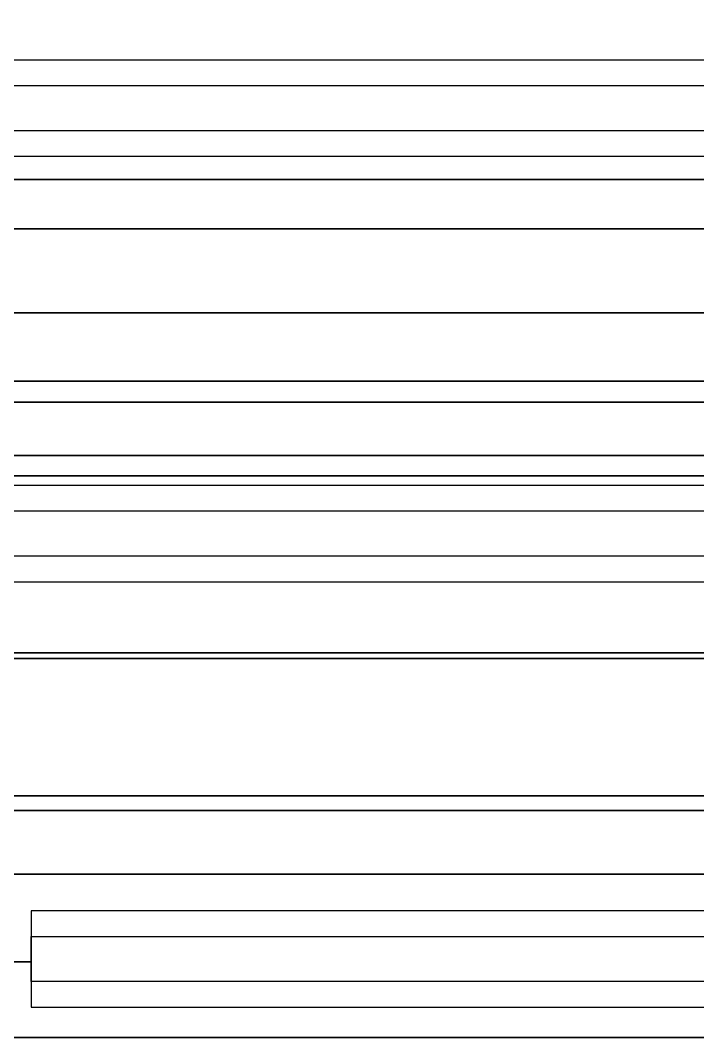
# Model space of a CAD drawing. Extents: x -3500 to 3500, y -3500 to 3500.
# Drawn here: x 474.1 to 792.5, y 337.5 to 815.8 of the extents above; entities that cross this region are included whole.
import ezdxf

# ---------------------------------------------------------------- set-up
doc = ezdxf.new("R2010")
doc.units = 0
for name, color, linetype in [('L5D0', 3, 'CONTINUOUS'), ('L5D100', 7, 'CONTINUOUS'), ('L5D11', 2, 'CONTINUOUS')]:
    doc.layers.add(name, color=color, linetype=linetype)

# ---------------------------------------------------------------- blocks, each defined once
blk = doc.blocks.new('ground_main_5')
at = {"layer": 'L5D0'}
for points in [[(2324.91, 797.135), (459.8255, 797.135)], [(459.8255, 751.865), (2324.91, 751.865)], [(2334.91, 717.7765), (398.281, 717.7765)], [(398.281, 717.7765), (2334.91, 717.7765)], [(2334.91, 646.2115), (391.141, 646.2115)], [(391.141, 646.2115), (2334.91, 646.2115)], [(2334.91, 611.149), (416.9485, 611.149)], [(1631.8555, 597.135), (459.8255, 597.135)], [(416.9485, 611.149), (2334.91, 611.149)], [(459.8255, 551.865), (1631.8555, 551.865)], [(1694.657, 515.6925), (-1634.043, 515.6925)], [(-1634.043, 515.6925), (1694.657, 515.6925)], [(1699.8735, 444.347), (-1587.079, 444.347)], [(-1587.079, 444.347), (1699.8735, 444.347)], [(1631.8555, 397.135), (479.247, 397.135), (479.247, 373.182), (-2334.91, 373.182)], [(-2334.91, 373.182), (479.247, 373.182), (479.247, 351.865), (1631.8555, 351.865)]]:
    blk.add_lwpolyline(points, dxfattribs=at)
blk = doc.blocks.new('TOP_main_5_Cheese_100')
at = {"layer": 'L5D100'}
for points in [[(-2334.91, 1037.5), (2334.91, 1037.5), (2334.91, 797.063), (2324.91, 797.063), (2324.91, 797.135), (459.8255, 797.135), (459.14, 797.133), (458.4545, 797.127), (457.7685, 797.117), (457.083, 797.103), (456.3975, 797.085), (455.712, 797.063), (-559.255, 797.063)], [(459.8255, 751.865), (2324.91, 751.865)], [(2334.91, 740.9405), (421.5245, 740.9405)], [(421.5245, 740.9405), (2334.91, 740.9405)], [(2334.91, 678.2805), (387.2225, 678.2805)], [(387.2225, 678.2805), (2334.91, 678.2805)], [(2334.91, 636.2675), (395.3985, 636.2675)], [(395.3985, 636.2675), (2334.91, 636.2675)], [(2334.91, 601.5685), (434.8455, 601.5685)], [(1631.8555, 597.135), (459.8255, 597.135)], [(434.8455, 601.5685), (2334.91, 601.5685)], [(459.8255, 551.865), (1631.8555, 551.865)], [(1692.987, 518.4305), (-1634.13, 518.4305)], [(-1634.13, 518.4305), (1692.987, 518.4305)], [(1702.0345, 451.1325), (141.9525, 451.1325)], [(141.9525, 451.1325), (1702.0345, 451.1325)], [(1678.8545, 414.4), (-792.5135, 414.4)], [(262.5, 337.5), (1949.729, 337.5), (1962.5, 337.5), (2037.5, 337.5), (2062.5, 337.5), (2062.5, 362.5), (2037.5, 362.5), (2037.5, 337.5), (1962.5, 337.5), (1962.5, 362.5), (1949.729, 362.5), (1949.729, 337.5), (262.5, 337.5)], [(-792.5135, 414.4), (1678.8545, 414.4)], [(1631.8555, 397.135), (479.247, 397.135), (479.247, 351.865), (1631.8555, 351.865)]]:
    blk.add_lwpolyline(points, dxfattribs=at)
blk = doc.blocks.new('TOP_main_5')
at = {"layer": 'L5D11'}
for points in [[(459.8255, 785.135), (1631.8555, 785.135)], [(1631.8555, 763.865), (459.8255, 763.865)], [(459.8255, 585.135), (1631.8555, 585.135)], [(1631.8555, 563.865), (459.8255, 563.865)]]:
    blk.add_lwpolyline(points, dxfattribs=at)
blk.add_lwpolyline([(479.247, 363.865), (479.247, 385.135), (1631.8555, 385.135), (1631.8555, 363.865)], close=True, dxfattribs=at)
for name in ['ground_main_5', 'TOP_main_5_Cheese_100']:
    blk.add_blockref(name, (0, 0))
blk = doc.blocks.new('TOP_main')
blk.add_blockref('TOP_main_5', (0, 0))

msp = doc.modelspace()

# ---------------------------------------------------------------- block references
msp.add_blockref('TOP_main', (0, 0))

doc.saveas('drawing.dxf')
